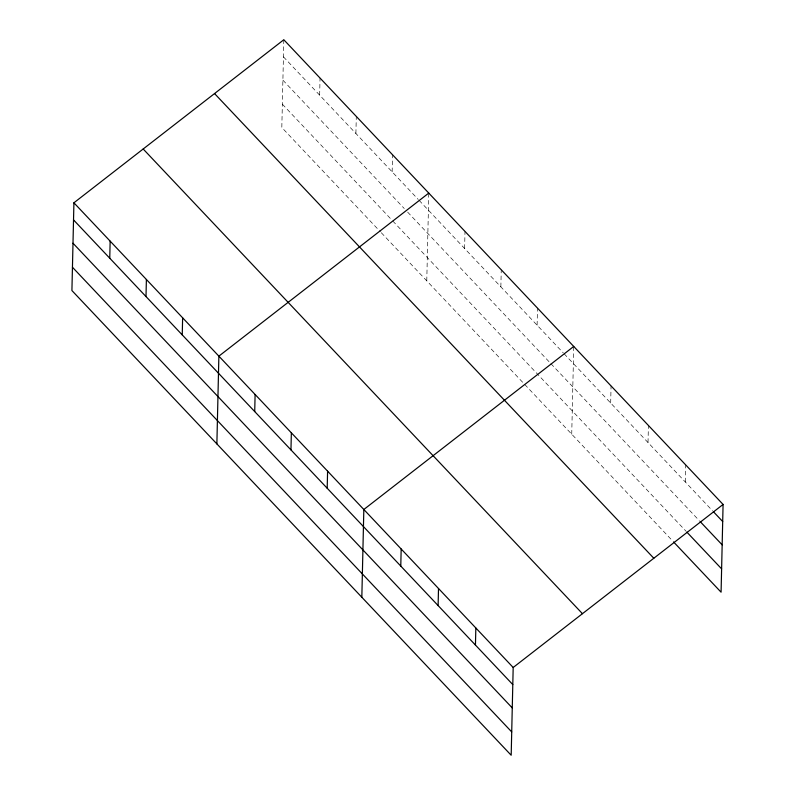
<?xml version="1.0" encoding="UTF-8"?>
<svg xmlns="http://www.w3.org/2000/svg" width="795" height="795" viewBox="0 0 795 795"><rect width="100%" height="100%" fill="white"/><g stroke="black" fill="none" stroke-linecap="round" stroke-linejoin="round"><path stroke-width="0.6" stroke-dasharray="3.98 2.98" d="M283.815 39.75L281.818 127.508L380.427 231.822M319.66 95.171L320.047 78.089M355.902 133.51L356.289 116.428M392.144 171.849L392.531 154.757M426.776 280.854L428.773 193.096M464.618 248.517L465.005 231.434M500.86 286.856L501.248 269.773M537.102 325.195L537.49 308.112M571.734 434.199L573.732 346.451M610.679 403.025L611.067 385.943M648.014 442.527L648.402 425.444M685.36 482.028L685.747 464.946M283.427 56.833L418.269 199.485M419.114 200.37L563.228 352.831M564.072 353.725L712.509 510.758M282.891 80.156L404.257 208.538M407.626 212.106L550.061 362.778M550.895 363.673L699.252 520.606M282.354 104.185L391.07 219.191M392.75 220.98L685.976 531.169M381.272 232.706L672.719 541.027"/><path stroke-width="1.19" d="M73.915 202.805L71.918 290.553L511.185 755.25L513.182 667.492L73.915 202.805L283.815 39.75L723.082 504.447L721.085 592.195L673.564 541.932M109.76 258.226L110.147 241.143M146.002 296.555L146.389 279.472M182.244 334.894L182.631 317.811M216.876 443.908L218.873 356.15L428.773 193.096M254.718 411.572L255.106 394.489M290.96 449.91L291.348 432.828M327.202 488.249L327.59 471.157M361.834 597.254L363.832 509.496L573.732 346.451M400.779 566.08L401.167 548.997M438.115 605.581L438.502 588.499M475.45 645.083L475.837 628M513.182 667.492L723.082 504.447M713.354 511.652L722.695 521.53M700.097 521.51L722.168 544.843M686.83 532.074L721.621 568.872M214.541 93.562L653.808 558.249M143.18 148.993L582.447 613.69M73.528 219.887L512.795 684.575M72.991 243.21L512.258 707.898M72.444 267.239L511.722 731.927"/></g></svg>
